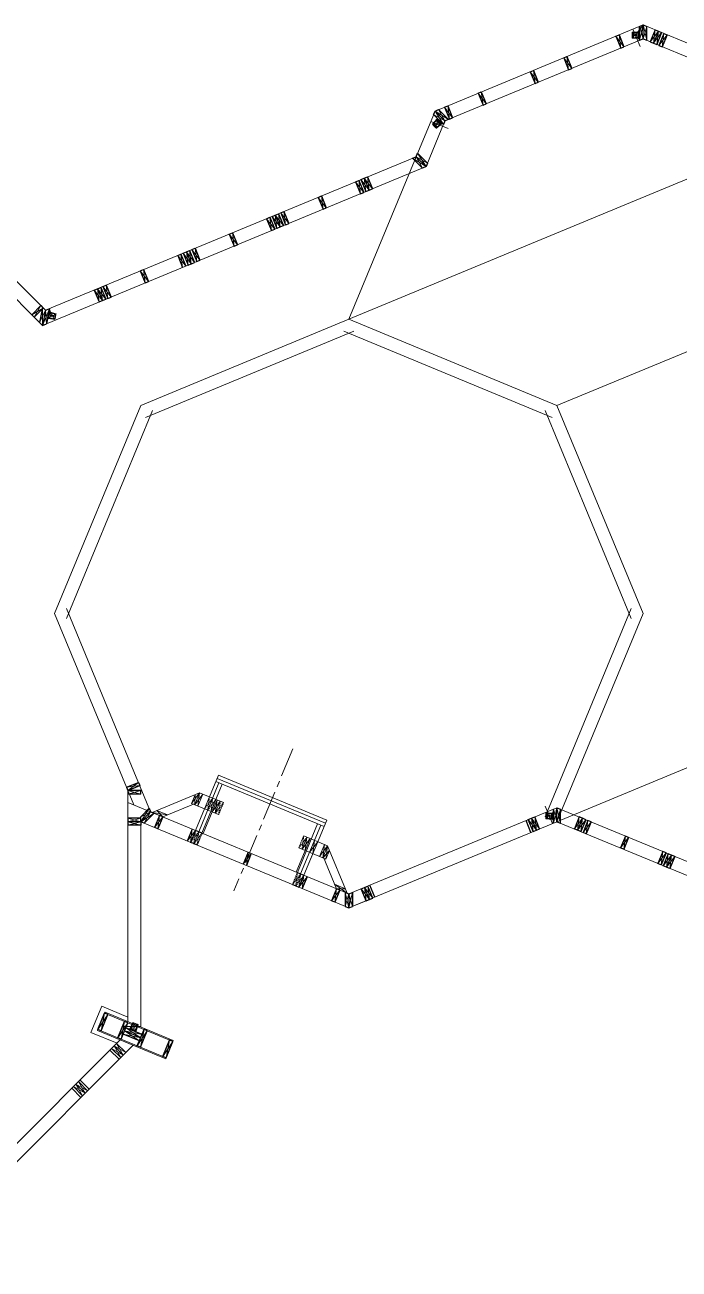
# Model space of a CAD drawing. Header units: inches. Extents: x 22832 to 50984, y 11340 to 27275.
# Drawn here: x 24952 to 25231, y 13310 to 13840 of the extents above; entities that cross this region are included whole.
import ezdxf

# ---------------------------------------------------------------- set-up
doc = ezdxf.new("R2010")
doc.units = ezdxf.units.IN
doc.header["$MEASUREMENT"] = 0
doc.linetypes.add('CENTER', pattern=[2, 1.25, -0.25, 0.25, -0.25])
doc.linetypes.add('HIDDEN', pattern=[0.375, 0.25, -0.125])
doc.layers.get('0').update_dxf_attribs({"color": 8, "lineweight": 9})
for name, color, linetype, lineweight in [('BEAM SEAT', 7, 'Continuous', 20), ('BOTTOM PLATES', 7, 'Continuous', 20), ('FOUNDATION', 7, 'Continuous', 30), ('WALL FRAMING', 7, 'Continuous', 30)]:
    doc.layers.add(name, color=color, linetype=linetype, lineweight=lineweight)
doc.layers.add('DIMENSIONS', color=3, linetype='Continuous')

msp = doc.modelspace()

# ---------------------------------------------------------------- linework, layer by layer
for p, q in [((25210.93655, 13836.88825), (25213.77957, 13837.06338)), ((25213.80054, 13836.74907), (25210.93655, 13836.74907)), ((25210.93655, 13834.72301), (25210.93655, 13836.60167)), ((25213.74166, 13834.54788), (25210.93655, 13834.54788)), ((25210.93655, 13834.38867), (25213.59003, 13834.22946)), ((25210.93725, 13836.89474), (25213.74026, 13836.89474)), ((25210.93725, 13836.50715), (25210.93725, 13836.89474)), ((25210.93725, 13834.92916), (25210.93725, 13836.33946)), ((25210.93725, 13834.38454), (25210.93725, 13834.77437)), ((25213.74026, 13834.38454), (25210.93725, 13834.38454)), ((25211.12147, 13834.85075), (25211.12147, 13836.46831)), ((25211.59115, 13834.85864), (25211.59115, 13836.46831)), ((25213.14779, 13834.85075), (25213.14779, 13836.46831)), ((25213.61746, 13834.85864), (25213.61746, 13836.46831)), ((25213.73319, 13836.68047), (25213.73319, 13836.74327)), ((25213.73319, 13834.65502), (25213.73319, 13834.54512)), ((25213.74026, 13836.67882), (25213.74026, 13836.49417)), ((25213.74026, 13836.51605), (25213.74026, 13834.93755)), ((25213.74026, 13834.94738), (25213.74026, 13834.66835)), ((25213.74193, 13836.8944), (25213.98146, 13836.8944)), ((25213.79728, 13836.74843), (25213.90632, 13836.74843)), ((25213.87839, 13836.64783), (25214.01696, 13836.64783)), ((25213.87925, 13834.65349), (25213.87925, 13836.64783)), ((25214.01824, 13834.69688), (25214.01824, 13836.64585)), ((25214.01904, 13834.69294), (25214.01904, 13834.47989)), ((25214.01904, 13834.47989), (25214.15524, 13834.47989)), ((25214.15723, 13834.48183), (25214.15723, 13836.73265)), ((25125.83168, 13797.71785), (25127.81371, 13799.69988)), ((25126.10575, 13797.44378), (25125.83168, 13797.71785)), ((25125.83577, 13797.71277), (25127.72226, 13799.84692)), ((25127.95934, 13799.6395), (25125.93419, 13797.61435)), ((25127.36683, 13796.18171), (25126.03841, 13797.51013)), ((25127.22156, 13796.32797), (25126.22432, 13797.32521)), ((25127.40727, 13796.4028), (25126.26348, 13797.54659)), ((25127.7338, 13796.74049), (25126.59559, 13797.8787)), ((25129.47418, 13798.04139), (25127.49067, 13796.05787)), ((25127.60325, 13795.94529), (25129.59212, 13797.70901)), ((25129.58869, 13797.9249), (25127.60666, 13795.94287)), ((25128.84009, 13797.83562), (25127.6963, 13798.97941)), ((25127.81513, 13799.70082), (25127.98451, 13799.8702)), ((25127.96023, 13799.54337), (25127.91582, 13799.58778)), ((25127.95749, 13799.63674), (25128.03459, 13799.71384)), ((25127.96639, 13799.5472), (25128.09696, 13799.41663)), ((25129.16662, 13798.17331), (25128.02841, 13799.31152)), ((25128.08148, 13799.43211), (25129.19765, 13798.31593)), ((25128.08598, 13799.62296), (25128.18396, 13799.72095)), ((25129.4968, 13798.21336), (25128.08658, 13799.62357)), ((25129.56439, 13798.34232), (25128.18626, 13799.72045)), ((25129.81474, 13798.28854), (25128.22317, 13799.88011)), ((25129.1907, 13798.32288), (25129.388, 13798.12558)), ((25129.39243, 13798.11116), (25129.47015, 13798.03345)), ((25129.56774, 13798.3401), (25129.71839, 13798.18945)), ((25129.71839, 13798.18945), (25129.8147, 13798.28576)), ((25127.60666, 13795.94287), (25127.33101, 13796.21852)), ((24962.33232, 13717.47008), (24961.89321, 13715.26251)), ((24962.42669, 13717.23204), (24962.04646, 13715.32052)), ((24962.57147, 13717.24749), (24962.1824, 13715.29147)), ((24962.46824, 13717.44502), (24962.33465, 13717.47159)), ((24962.34443, 13715.3936), (24962.65238, 13716.94177)), ((24962.42667, 13717.23607), (24962.46824, 13717.44502)), ((24962.7882, 13716.99521), (24962.47417, 13715.41646)), ((24962.65046, 13716.93213), (24962.7049, 13717.2058)), ((24962.71443, 13717.21749), (24962.73587, 13717.32528)), ((24962.72702, 13717.32423), (24965.47824, 13716.77698)), ((24962.76026, 13717.48415), (24965.50941, 13716.93731)), ((24963.2504, 13716.91132), (24962.93482, 13715.32483)), ((24965.5093, 13716.93313), (24962.93786, 13717.60695)), ((24965.50941, 13716.93731), (24965.43336, 13716.55498)), ((24962.26897, 13715.02284), (24962.03404, 13715.06957)), ((24962.18324, 13715.2913), (24962.04733, 13715.31834)), ((24962.24316, 13715.17681), (24962.13623, 13715.19808)), ((24965.02165, 13714.48157), (24962.19909, 13714.86445)), ((24962.23984, 13715.17682), (24965.04881, 13714.61808)), ((24965.0197, 13714.47535), (24962.27055, 13715.02219)), ((24962.31928, 13715.23096), (24962.30703, 13715.16937)), ((24962.31267, 13715.23396), (24962.3487, 13715.41506)), ((24964.77558, 13716.59989), (24964.46155, 13715.02115)), ((24965.23777, 13716.516), (24964.9222, 13714.92952)), ((24965.09531, 13714.85549), (24965.0197, 13714.47535)), ((24965.44407, 13716.60521), (24965.07756, 13714.76264)), ((24965.40316, 13716.40316), (24965.12803, 13715.01995)), ((25174.23235, 13504.13044), (25176.88584, 13504.28965)), ((25177.03746, 13503.97123), (25174.23235, 13503.97123)), ((25174.23235, 13503.7961), (25174.23235, 13501.91743)), ((25177.09634, 13501.77004), (25174.23235, 13501.77004)), ((25174.23235, 13501.63085), (25177.07537, 13501.45572)), ((25177.03606, 13504.13457), (25174.23305, 13504.13457)), ((25174.23305, 13504.13457), (25174.23305, 13503.74474)), ((25174.23305, 13503.58995), (25174.23305, 13502.17964)), ((25174.23305, 13502.01196), (25174.23305, 13501.62437)), ((25174.23305, 13501.62437), (25177.03606, 13501.62437)), ((25174.41728, 13503.66836), (25174.41728, 13502.05079)), ((25174.88695, 13503.66046), (25174.88695, 13502.05079)), ((25176.44359, 13503.66836), (25176.44359, 13502.05079)), ((25176.91327, 13503.66046), (25176.91327, 13502.05079)), ((25177.02899, 13503.86408), (25177.02899, 13503.97399)), ((25177.02899, 13501.83864), (25177.02899, 13501.77583)), ((25177.03606, 13503.57173), (25177.03606, 13503.85076)), ((25177.03606, 13502.00305), (25177.03606, 13503.58156)), ((25177.03606, 13501.84029), (25177.03606, 13502.02494)), ((25177.03773, 13501.6247), (25177.27727, 13501.6247)), ((25177.09309, 13501.77068), (25177.20212, 13501.77068)), ((25177.17419, 13501.87128), (25177.31277, 13501.87128)), ((25177.17505, 13503.86562), (25177.17505, 13501.87128)), ((25177.31404, 13503.82222), (25177.31404, 13501.87325)), ((25177.31484, 13503.82617), (25177.31484, 13504.03921)), ((25177.31484, 13504.03921), (25177.45105, 13504.03921)), ((25177.45304, 13504.03727), (25177.45304, 13501.78646)), ((24998.1774, 13414.93425), (24997.01486, 13412.54368)), ((24998.1774, 13414.93425), (24997.01486, 13412.54368)), ((24997.10065, 13412.34554), (24998.17331, 13414.93518)), ((24997.10065, 13412.34554), (24998.17331, 13414.93518)), ((24997.25102, 13412.28174), (24998.32449, 13414.87332)), ((24997.25102, 13412.28174), (24998.32449, 13414.87332)), ((24998.17331, 13414.93518), (24998.53347, 13414.786)), ((24998.17331, 13414.93518), (24998.53347, 13414.786)), ((24998.48629, 13414.8063), (25000.22195, 13414.08737)), ((24998.48629, 13414.8063), (25000.22195, 13414.08737)), ((24998.53354, 13414.58657), (25000.02797, 13413.96755)), ((24998.53354, 13414.58657), (25000.02797, 13413.96755)), ((24998.67647, 13414.72677), (24999.97943, 13414.18707)), ((24998.67647, 13414.72677), (24999.97943, 13414.18707)), ((24997.08206, 13412.05149), (24997.02994, 13411.92565)), ((24997.08206, 13412.05149), (24997.02994, 13411.92565)), ((24997.03097, 13411.92307), (24999.11045, 13411.06172)), ((24997.03097, 13411.92307), (24999.11045, 13411.06172)), ((24997.27889, 13411.96996), (24997.08206, 13412.05149)), ((24997.27889, 13411.96996), (24997.08206, 13412.05149)), ((24997.35325, 13412.24856), (24997.25171, 13412.29062)), ((24997.35325, 13412.24856), (24997.25171, 13412.29062)), ((24997.28284, 13411.96919), (24999.08345, 13411.22335)), ((24997.28284, 13411.96919), (24999.08345, 13411.22335)), ((24997.29593, 13412.11421), (24999.13847, 13411.351)), ((24997.29593, 13412.11421), (24999.13847, 13411.351)), ((24997.62064, 13412.13015), (24997.36286, 13412.23693)), ((24997.62064, 13412.13015), (24997.36286, 13412.23693)), ((24997.58565, 13412.27755), (24999.0728, 13411.66156)), ((24997.58565, 13412.27755), (24999.0728, 13411.66156)), ((24999.06991, 13411.52985), (24997.61156, 13412.13391)), ((24999.06991, 13411.52985), (24997.61156, 13412.13391)), ((24997.7581, 13412.7145), (24999.25253, 13412.09548)), ((24997.7581, 13412.7145), (24999.25253, 13412.09548)), ((24998.36109, 13414.14962), (24999.84823, 13413.53363)), ((24998.36109, 13414.14962), (24999.84823, 13413.53363)), ((24999.22029, 13411.46756), (24999.04969, 13411.53822)), ((24999.22029, 13411.46756), (24999.04969, 13411.53822)), ((24999.13879, 13411.3518), (24999.08576, 13411.22377)), ((24999.13879, 13411.3518), (24999.08576, 13411.22377)), ((24999.26277, 13411.38823), (24999.22105, 13411.2875)), ((24999.26277, 13411.38823), (24999.22105, 13411.2875)), ((24999.22451, 13411.47345), (24999.28254, 13411.44942)), ((24999.22451, 13411.47345), (24999.28254, 13411.44942)), ((24999.26212, 13411.38498), (25000.35812, 13414.03096)), ((24999.26212, 13411.38498), (25000.35812, 13414.03096)), ((24999.41882, 13411.38351), (24999.32716, 13411.16221)), ((24999.41882, 13411.38351), (24999.32716, 13411.16221)), ((25000.49243, 13413.97457), (24999.41977, 13411.38493)), ((25000.49243, 13413.97457), (24999.41977, 13411.38493)), ((25000.48671, 13413.9777), (24999.56053, 13411.28407)), ((25000.48671, 13413.9777), (24999.56053, 13411.28407)), ((25000.13435, 13414.12289), (25000.49243, 13413.97457)), ((25000.13435, 13414.12289), (25000.49243, 13413.97457))]:
    msp.add_line(p, q)
for centre in [(25212.3391, 13835.64642), (25127.70564, 13797.82642), (24963.88831, 13715.97317), (25175.63491, 13502.87269), (24998.80267, 13413.15714), (24998.80267, 13413.15714)]:
    msp.add_circle(centre, 0.42938)
for centre, radius, start, end in [((25210.94605, 13836.42435), 0.08503, 263.8611199, 96.1388801), ((25210.95079, 13834.85188), 0.08011, 260.0605185, 99.9394815), ((25211.35631, 13836.43881), 0.23485, 359.4979927, 180.5020073), ((25211.35631, 13834.89168), 0.23838, 189.8865312, 350.1134688), ((25212.36077, 13836.78871), 0.16042, 195.825352, 338.1641092), ((25212.36753, 13834.4941), 0.15198, 20.7209144, 159.2790856), ((25213.38263, 13836.43881), 0.23485, 359.4979927, 180.5020073), ((25213.38263, 13834.89168), 0.23838, 189.8865312, 350.1134688), ((25213.64223, 13834.59052), 0.36481, 261.7736503, 0.8043792), ((25213.75669, 13836.42492), 0.09234, 100.6766562, 259.3233438), ((25213.75669, 13834.8547), 0.09234, 100.6766562, 259.3233438), ((25213.81112, 13834.67936), 0.07342, 188.6253161, 338.0658338), ((25213.80799, 13836.68122), 0.06774, 83.8966452, 182.0291008), ((25213.61441, 13834.77867), 0.41361, 287.9574995, 348.0371623), ((25213.75293, 13834.67231), 0.12913, 265.3407127, 347.9577823), ((25213.80997, 13836.73397), 0.33081, 4.6665913, 95.2728902), ((25213.901, 13836.63051), 0.11803, 359.7845666, 87.4210714), ((25213.96191, 13836.70066), 0.19473, 353.1441424, 84.2359446), ((25126.17052, 13797.39146), 0.08503, 308.8611199, 141.1388801), ((25126.4504, 13797.69178), 0.23485, 44.4979927, 225.5020073), ((25126.91324, 13798.64946), 0.16042, 240.825352, 23.1641092), ((25127.28578, 13796.2829), 0.08011, 305.0605185, 144.9394815), ((25127.54438, 13796.5978), 0.23838, 234.8865312, 35.1134688), ((25127.88322, 13799.1246), 0.23485, 44.4979927, 225.5020073), ((25127.97668, 13799.63549), 0.33081, 49.6665913, 140.2728902), ((25128.01259, 13799.59679), 0.06774, 128.8966452, 227.0291008), ((25128.10767, 13799.71937), 0.19473, 38.1441424, 129.2359446), ((25128.11421, 13799.62671), 0.11803, 44.7845666, 132.4210714), ((25128.15754, 13799.37928), 0.09234, 145.6766562, 304.3233438), ((25128.54055, 13797.03171), 0.15198, 65.7209144, 204.2790856), ((25128.9772, 13798.03062), 0.23838, 234.8865312, 35.1134688), ((25129.26786, 13798.26897), 0.09234, 145.6766562, 304.3233438), ((25129.43033, 13798.18348), 0.07342, 233.6253161, 23.0658338), ((25129.39416, 13798.13735), 0.12913, 310.3407127, 32.9577823), ((25129.22101, 13798.1146), 0.41361, 332.9574995, 33.0371623), ((25129.37373, 13798.00123), 0.36481, 306.7736503, 45.8043792), ((24962.8068, 13717.07304), 0.41361, 96.7074995, 156.7871623), ((24962.81622, 13717.26301), 0.36481, 70.5236503, 169.5543792), ((24962.63325, 13717.20882), 0.07342, 357.3753161, 146.8158338), ((24962.69169, 13717.20438), 0.12913, 74.0907127, 156.7077823), ((24962.65243, 13717.02624), 0.09234, 269.4266562, 68.0733438), ((24963.01208, 13716.91699), 0.23838, 358.6365312, 158.8634688), ((24964.08524, 13717.10889), 0.15198, 189.4709144, 328.0290856), ((24964.99946, 13716.52167), 0.23838, 358.6365312, 158.8634688), ((24962.09102, 13715.25578), 0.19473, 161.8941424, 252.9859446), ((24962.23354, 13715.19347), 0.33081, 173.4165913, 264.0228902), ((24962.16444, 13715.3127), 0.11803, 168.5345666, 256.1710714), ((24962.24577, 13715.24482), 0.06774, 252.6466452, 350.7791008), ((24962.34609, 13715.48619), 0.09234, 269.4266562, 68.0733438), ((24962.71025, 13715.39959), 0.23485, 168.2479927, 349.2520073), ((24963.64421, 13714.85705), 0.16042, 4.575352, 146.9141092), ((24964.69763, 13715.00427), 0.23485, 168.2479927, 349.2520073), ((24965.10283, 13714.93841), 0.08503, 72.6111199, 264.8888801), ((24965.40496, 13716.4816), 0.08011, 68.8105185, 268.6894815), ((25174.24659, 13503.66723), 0.08011, 260.0605185, 99.9394815), ((25174.24185, 13502.09475), 0.08503, 263.8611199, 96.1388801), ((25174.65211, 13502.0803), 0.23485, 179.4979927, 0.5020073), ((25174.65211, 13503.62743), 0.23838, 9.8865312, 170.1134688), ((25175.65657, 13501.73039), 0.16042, 21.8358908, 164.174648), ((25175.66334, 13504.025), 0.15198, 200.7209144, 339.2790856), ((25176.67843, 13502.0803), 0.23485, 179.4979927, 0.5020073), ((25176.67843, 13503.62743), 0.23838, 9.8865312, 170.1134688), ((25176.93803, 13503.92859), 0.36481, 359.1956208, 98.2263497), ((25177.05249, 13503.66441), 0.09234, 100.6766562, 259.3233438), ((25177.05249, 13502.09419), 0.09234, 100.6766562, 259.3233438), ((25177.10692, 13503.83975), 0.07342, 21.9341662, 171.3746839), ((25177.1038, 13501.83789), 0.06774, 177.9708992, 276.1033548), ((25176.91021, 13503.74043), 0.41361, 11.9628377, 72.0425005), ((25177.04873, 13503.84679), 0.12913, 12.0422177, 94.6592873), ((25177.10577, 13501.78514), 0.33081, 264.7271098, 355.3334087), ((25177.19681, 13501.88859), 0.11803, 272.5789286, 0.2154334), ((25177.25771, 13501.81845), 0.19473, 275.7640554, 6.8558576), ((24998.48148, 13414.35394), 0.23838, 77.3865312, 237.6134688), ((24998.48148, 13414.35394), 0.23838, 77.3865312, 237.6134688), ((24998.5999, 13414.74383), 0.08011, 147.5605185, 347.4394815), ((24998.5999, 13414.74383), 0.08011, 147.5605185, 347.4394815), ((24997.32846, 13412.35728), 0.36481, 149.2736503, 248.3043792), ((24997.32846, 13412.35728), 0.36481, 149.2736503, 248.3043792), ((24997.51294, 13412.31098), 0.41361, 175.4574995, 235.5371623), ((24997.51294, 13412.31098), 0.41361, 175.4574995, 235.5371623), ((24997.36167, 13412.2237), 0.12913, 152.8407127, 235.4577823), ((24997.36167, 13412.2237), 0.12913, 152.8407127, 235.4577823), ((24997.34591, 13412.16725), 0.07342, 76.1253161, 225.5658338), ((24997.34591, 13412.16725), 0.07342, 76.1253161, 225.5658338), ((24997.52873, 13412.15044), 0.09234, 348.1766562, 146.8233438), ((24997.52873, 13412.15044), 0.09234, 348.1766562, 146.8233438), ((24997.70604, 13412.48187), 0.23838, 77.3865312, 237.6134688), ((24997.70604, 13412.48187), 0.23838, 77.3865312, 237.6134688), ((24997.72719, 13413.57184), 0.15198, 268.2209144, 46.7790856), ((24997.72719, 13413.57184), 0.15198, 268.2209144, 46.7790856), ((24998.97942, 13411.54954), 0.09234, 348.1766562, 146.8233438), ((24998.97942, 13411.54954), 0.09234, 348.1766562, 146.8233438), ((24999.13541, 13411.88981), 0.23485, 246.9979927, 68.0020073), ((24999.13541, 13411.88981), 0.23485, 246.9979927, 68.0020073), ((24999.15564, 13411.25442), 0.19473, 240.6441424, 331.7359446), ((24999.15564, 13411.25442), 0.19473, 240.6441424, 331.7359446), ((24999.11414, 13411.33753), 0.11803, 247.2845666, 334.9210714), ((24999.11414, 13411.33753), 0.11803, 247.2845666, 334.9210714), ((24999.24456, 13411.38205), 0.33081, 252.1665913, 342.7728902), ((24999.24456, 13411.38205), 0.33081, 252.1665913, 342.7728902), ((24999.19658, 13411.40406), 0.06774, 331.3966452, 69.5291008), ((24999.19658, 13411.40406), 0.06774, 331.3966452, 69.5291008), ((24999.84972, 13412.69998), 0.16042, 83.325352, 225.6641092), ((24999.84972, 13412.69998), 0.16042, 83.325352, 225.6641092), ((24999.91084, 13413.76188), 0.23485, 246.9979927, 68.0020073), ((24999.91084, 13413.76188), 0.23485, 246.9979927, 68.0020073), ((25000.05449, 13414.14645), 0.08503, 151.3611199, 343.6388801), ((25000.05449, 13414.14645), 0.08503, 151.3611199, 343.6388801)]:
    msp.add_arc(centre, radius, start, end)
at = {"layer": 'BEAM SEAT', "lineweight": 9}
msp.add_line((25090.24518, 13463.71452), (25097.63503, 13466.77887), dxfattribs=at)
at = {"layer": 'BOTTOM PLATES'}
for p, q in [((25215.67515, 13840.00483), (25126.98272, 13803.26722)), ((25304.36759, 13803.26722), (25215.67515, 13840.00483)), ((25215.67515, 13834.05168), (25131.19223, 13799.05771)), ((25304.36759, 13797.31407), (25215.67515, 13834.05168)), ((25126.98272, 13803.26722), (25118.9285, 13783.82263)), ((25131.19223, 13799.05771), (25123.13802, 13779.61311)), ((25118.9285, 13783.82263), (24960.98823, 13718.40162)), ((25118.9285, 13783.82263), (25090.24511, 13714.57479)), ((24960.98823, 13718.40162), (24902.93427, 13776.45558)), ((25123.13802, 13779.61311), (24959.69775, 13711.91393)), ((24959.69775, 13711.91393), (24900.6561, 13770.95558)), ((25001.55267, 13677.83718), (25090.24511, 13714.57479)), ((25090.24511, 13714.57479), (25178.93754, 13677.83718)), ((25267.62998, 13714.57479), (25178.93754, 13677.83718)), ((25003.65743, 13672.75584), (25092.34987, 13709.49345)), ((25088.14035, 13709.49345), (25176.83278, 13672.75584)), ((25001.55267, 13677.83718), (24964.81506, 13589.14475)), ((25006.63401, 13675.73242), (24969.8964, 13587.03999)), ((25173.85621, 13675.73242), (25210.59381, 13587.03999)), ((25178.93754, 13677.83718), (25215.67515, 13589.14475)), ((25210.59381, 13591.2495), (25173.85621, 13502.55707)), ((25215.67515, 13589.14475), (25178.93755, 13500.45231)), ((25024.9068, 13496.73191), (25034.66532, 13520.2908)), ((25026.29262, 13496.15788), (25034.90303, 13516.94516)), ((25027.65263, 13495.59447), (25036.26304, 13516.38175)), ((25033.51721, 13517.51919), (25079.71066, 13498.38392)), ((25034.09127, 13518.90499), (25080.28472, 13499.76973)), ((25034.66532, 13520.2908), (25080.85878, 13501.15554)), ((24996.05267, 13415.21783), (24996.05267, 13513.73048)), ((25006.41547, 13504.39122), (25026.6673, 13512.77977)), ((25026.6673, 13512.77977), (25023.17671, 13508.27246)), ((25024.70745, 13511.96798), (25023.17671, 13508.27246)), ((25026.6673, 13512.77977), (25024.56253, 13507.69844)), ((25028.05312, 13512.20574), (25024.56253, 13507.69844)), ((25024.70745, 13511.96798), (25024.56253, 13507.69844)), ((25026.6673, 13512.77977), (25025.94835, 13507.12441)), ((25028.05312, 13512.20574), (25025.94835, 13507.12441)), ((25026.6673, 13512.77977), (25036.84363, 13508.56458)), ((24996.05267, 13508.68365), (25090.24518, 13469.66768)), ((25008.37532, 13505.20302), (25012.94829, 13503.30882)), ((25008.37532, 13505.20302), (25010.98844, 13502.49703)), ((25010.98844, 13502.49703), (25024.77311, 13508.2068)), ((25023.17671, 13508.27246), (25024.56253, 13507.69844)), ((25024.56253, 13507.69844), (25034.73886, 13503.48325)), ((25028.14038, 13495.39251), (25034.07199, 13509.71264)), ((25031.96722, 13504.6313), (25035.45781, 13509.13861)), ((25034.07199, 13509.71264), (25033.35304, 13504.05727)), ((25033.35304, 13504.05727), (25035.45781, 13509.13861)), ((25090.24518, 13469.66768), (25178.93754, 13506.40547)), ((25178.93754, 13506.40547), (25234.37031, 13483.44446)), ((25001.55265, 13500.45228), (25090.24505, 13463.71447)), ((25001.55267, 13412.93965), (25001.55267, 13500.45231)), ((25006.41547, 13504.39122), (25010.98844, 13502.49703)), ((25012.94829, 13503.30882), (25006.41547, 13504.39122)), ((25068.35489, 13478.73504), (25076.96523, 13499.52235)), ((25071.10078, 13477.59774), (25080.85878, 13501.15554)), ((25090.24518, 13463.71452), (25178.93754, 13500.45231)), ((25178.93754, 13500.45231), (25234.37031, 13477.4913)), ((25069.71496, 13478.17176), (25078.3253, 13498.95906)), ((25071.02715, 13494.40525), (25081.20344, 13490.19007)), ((25067.86717, 13478.93707), (25073.79879, 13493.25719)), ((25068.92238, 13489.32391), (25079.09868, 13485.10873)), ((25070.3082, 13488.74988), (25072.41297, 13493.83122)), ((25070.3082, 13488.74988), (25073.79879, 13493.25719)), ((25071.10075, 13477.59767), (25077.03236, 13491.91779)), ((25072.41297, 13493.83122), (25071.69402, 13488.17586)), ((25073.54178, 13487.41056), (25075.64653, 13492.4919)), ((25077.03235, 13491.91788), (25073.54178, 13487.41056)), ((25074.9276, 13486.83654), (25075.64653, 13492.4919)), ((25079.81765, 13490.76417), (25077.7129, 13485.68283)), ((25081.20347, 13490.19015), (25077.7129, 13485.68283)), ((25081.20347, 13490.19015), (25079.09868, 13485.10873)), ((25079.81765, 13490.76417), (25079.09872, 13485.10881)), ((25081.20347, 13490.19015), (25080.48454, 13484.53479)), ((25089.59207, 13469.93835), (25081.20347, 13490.19015)), ((25082.01527, 13488.23031), (25079.09872, 13485.10881)), ((25080.48454, 13484.53479), (25079.09872, 13485.10881)), ((25085.0191, 13471.83253), (25079.30929, 13485.61718)), ((25082.01527, 13488.23031), (25080.48454, 13484.53479)), ((25088.78028, 13471.89819), (25084.2073, 13473.79237)), ((25084.2073, 13473.79237), (25089.59207, 13469.93835)), ((25088.78028, 13471.89819), (25085.0191, 13471.83253)), ((24980.37392, 13410.68531), (24984.96612, 13421.77186)), ((24996.05267, 13417.17966), (24984.96612, 13421.77186)), ((25015.24274, 13406.7955), (24986.18381, 13418.8321)), ((24996.05267, 13414.74428), (24986.18381, 13418.8321)), ((24991.46047, 13406.09311), (24980.37392, 13410.68531)), ((25012.37261, 13399.8664), (24983.31368, 13411.903)), ((24900.6561, 13315.28873), (24992.8477, 13407.48034)), ((24902.93427, 13309.78873), (24998.3477, 13405.20216))]:
    msp.add_line(p, q, dxfattribs=at)
at = {"layer": 'BOTTOM PLATES', "lineweight": 9}
for p, q in [((24969.8964, 13591.2495), (25005.76219, 13504.66182)), ((24964.81506, 13589.14475), (24998.57609, 13507.63842))]:
    msp.add_line(p, q, dxfattribs=at)
at = {"layer": 'BOTTOM PLATES', "color": 1, "linetype": 'CENTER', "ltscale": 10}
msp.add_line((25066.37255, 13531.51094), (25041.30681, 13470.9969), dxfattribs=at)
at = {"layer": 'BOTTOM PLATES', "linetype": 'HIDDEN', "ltscale": 2}
for p, q in [((25028.73365, 13505.9707), (25032.22423, 13510.47801)), ((25030.83841, 13511.05203), (25030.11947, 13505.39667)), ((25030.11947, 13505.39667), (25032.22423, 13510.47801)), ((25032.22423, 13510.47801), (25031.50528, 13504.82264)), ((25030.11947, 13505.39667), (25033.61005, 13509.90398)), ((25031.50528, 13504.82264), (25033.61005, 13509.90398)), ((25033.35304, 13504.05727), (25036.84363, 13508.56458)), ((25035.45781, 13509.13861), (25034.73886, 13503.48325)), ((25034.73886, 13503.48325), (25036.84363, 13508.56458)), ((25068.92238, 13489.32391), (25071.02715, 13494.40525)), ((25071.02715, 13494.40525), (25070.3082, 13488.74988)), ((25068.92238, 13489.32391), (25072.41297, 13493.83122))]:
    msp.add_line(p, q, dxfattribs=at)
at = {"layer": 'DIMENSIONS', "color": 6, "lineweight": 9}
for p, q in [((25090.24511, 13714.57479), (25304.36759, 13803.26722)), ((25178.93754, 13500.45231), (25393.06002, 13589.14475))]:
    msp.add_line(p, q, dxfattribs=at)
at = {"layer": 'FOUNDATION', "color": 6, "lineweight": 9}
for p, q in [((25212.3391, 13835.64642), (25215.67515, 13840.00483)), ((25211.28672, 13838.18709), (25214.34819, 13830.79605)), ((25125.16497, 13798.8788), (25132.55601, 13795.81733)), ((24963.88831, 13715.97317), (24962.60502, 13719.07132)), ((25176.9743, 13499.63911), (25173.91283, 13507.03014)), ((25001.55267, 13413.15714), (24993.55267, 13413.15714)), ((25001.55267, 13413.15714), (24993.55267, 13413.15714))]:
    msp.add_line(p, q, dxfattribs=at)
at = {"layer": 'FOUNDATION', "lineweight": 9}
msp.add_line((24960.98823, 13718.40162), (25118.9285, 13783.82263), dxfattribs=at)
at = {"layer": 'WALL FRAMING', "lineweight": 9}
for p, q in [((25214.17515, 13833.43036), (25215.67515, 13840.00483)), ((25215.67515, 13834.05168), (25214.17515, 13839.38351)), ((25215.67515, 13840.00483), (25217.17515, 13833.43036)), ((25217.17515, 13839.38351), (25215.67515, 13834.05168)), ((25203.98823, 13835.16395), (25207.47881, 13830.65664)), ((25205.37405, 13835.73798), (25206.09299, 13830.08262)), ((25222.14231, 13837.32605), (25218.65173, 13832.81874)), ((25220.75649, 13837.90008), (25220.03755, 13832.24471)), ((25223.52813, 13836.75203), (25220.03755, 13832.24471)), ((25222.14231, 13837.32605), (25221.42337, 13831.67069)), ((25225.83783, 13835.79532), (25222.34725, 13831.288)), ((25224.45201, 13836.36934), (25223.73307, 13830.71398)), ((25181.81512, 13825.97955), (25185.3057, 13821.47224)), ((25183.20094, 13826.55358), (25183.91988, 13820.89821)), ((25167.49499, 13820.04796), (25170.98557, 13815.54064)), ((25168.88081, 13820.62198), (25169.59975, 13814.96662)), ((25145.32188, 13810.86355), (25148.81246, 13806.35624)), ((25146.7077, 13811.43758), (25147.42664, 13805.78222)), ((25131.19223, 13799.05771), (25126.3614, 13801.76722)), ((25130.57091, 13797.55771), (25126.98272, 13803.26722)), ((25126.98272, 13803.26722), (25132.69223, 13799.67903)), ((25128.48272, 13803.88855), (25131.19223, 13799.05771)), ((25131.00175, 13804.93196), (25134.49233, 13800.42465)), ((25132.38757, 13805.50599), (25133.10651, 13799.85062)), ((25123.13802, 13779.61311), (25117.4285, 13783.20131)), ((25121.63802, 13778.99179), (25118.9285, 13783.82263)), ((25118.9285, 13783.82263), (25123.75934, 13781.11311)), ((25119.54982, 13785.32263), (25123.13802, 13779.61311)), ((25098.16278, 13775.22118), (25098.88171, 13769.56582)), ((25093.08144, 13773.11642), (25096.57202, 13768.60911)), ((25094.46726, 13773.69045), (25095.1862, 13768.03509)), ((25095.39114, 13774.07313), (25098.88171, 13769.56582)), ((25096.77696, 13774.64716), (25097.4959, 13768.99179)), ((25096.77696, 13774.64716), (25100.26753, 13770.13984)), ((25077.14452, 13766.51513), (25080.63509, 13762.00782)), ((25078.53034, 13767.08916), (25079.24927, 13761.4338)), ((25060.28371, 13759.53116), (25061.00265, 13753.8758)), ((25061.20759, 13759.91384), (25064.69817, 13755.40653)), ((25062.59341, 13760.48787), (25063.31235, 13754.83251)), ((25055.20238, 13757.4264), (25058.69296, 13752.91909)), ((25056.5882, 13758.00043), (25057.30714, 13752.34506)), ((25057.51208, 13758.38311), (25061.00265, 13753.8758)), ((25058.8979, 13758.95714), (25059.61683, 13753.30177)), ((25058.8979, 13758.95714), (25062.38847, 13754.44982)), ((25039.26546, 13750.82511), (25042.75603, 13746.3178)), ((25040.65127, 13751.39914), (25041.37021, 13745.74378)), ((25021.01883, 13743.26712), (25024.50941, 13738.7598)), ((25021.01883, 13743.26712), (25021.73777, 13737.61175)), ((25022.40465, 13743.84114), (25023.12359, 13738.18578)), ((25023.32853, 13744.22382), (25026.81911, 13739.71651)), ((25024.71435, 13744.79785), (25025.43329, 13739.14249)), ((25017.32332, 13741.73638), (25020.81389, 13737.22907)), ((25018.70914, 13742.31041), (25019.42808, 13736.65504)), ((25019.63301, 13742.69309), (25023.12359, 13738.18578)), ((25001.38639, 13735.13509), (25004.87697, 13730.62778)), ((25002.77221, 13735.70912), (25003.49115, 13730.05375)), ((24983.13977, 13727.57709), (24986.63035, 13723.06978)), ((24983.13977, 13727.57709), (24983.85871, 13721.92173)), ((24984.52559, 13728.15112), (24985.24453, 13722.49576)), ((24985.44947, 13728.5338), (24988.94005, 13724.02649)), ((24986.83529, 13729.10783), (24987.55423, 13723.45247)), ((24981.75395, 13727.00307), (24985.24453, 13722.49576)), ((24955.10243, 13716.50924), (24960.05218, 13719.33767)), ((24958.99152, 13720.39833), (24956.16309, 13715.44858)), ((24958.4221, 13713.18958), (24960.98823, 13718.40162)), ((24959.71128, 13718.99677), (24959.69775, 13711.91393)), ((24959.69775, 13711.91393), (24962.63596, 13718.99661)), ((24960.98823, 13718.40162), (24961.36446, 13712.60431)), ((24995.47865, 13515.1163), (25001.13401, 13515.83524)), ((25000.55998, 13517.22106), (24996.05267, 13513.73048)), ((24996.05267, 13513.73048), (25001.55267, 13512.23048)), ((24996.05267, 13512.23048), (25001.55267, 13513.73048)), ((25005.14087, 13506.16182), (25001.55266, 13500.45231)), ((25001.55267, 13502.57363), (25005.76219, 13504.66182)), ((25005.76219, 13504.66182), (25003.05267, 13499.83099)), ((25178.93754, 13506.40547), (25177.43754, 13499.83099)), ((25177.43754, 13505.78415), (25178.93754, 13500.45231)), ((25180.43754, 13499.83098), (25178.93754, 13506.40547)), ((25178.93754, 13500.45231), (25180.43754, 13505.78415)), ((24996.05267, 13501.95231), (25001.55267, 13500.45231)), ((24996.05267, 13500.45231), (25001.55267, 13501.95231)), ((25001.55267, 13500.45231), (24996.05267, 13498.95231)), ((25001.55267, 13498.95231), (24996.05267, 13500.45231)), ((25001.55266, 13500.45231), (25007.26219, 13504.0405)), ((25010.98844, 13502.49703), (25007.49786, 13497.98972)), ((25009.60262, 13503.07106), (25008.88368, 13497.41569)), ((25170.16072, 13496.81673), (25166.67015, 13501.32404)), ((25168.05597, 13501.89806), (25168.77491, 13496.2427)), ((25171.54654, 13497.39075), (25168.05597, 13501.89806)), ((25169.44178, 13502.47209), (25170.16072, 13496.81673)), ((25189.84299, 13501.88828), (25186.35241, 13497.38097)), ((25188.45717, 13502.46231), (25187.73823, 13496.80694)), ((25191.22881, 13501.31426), (25187.73823, 13496.80694)), ((25189.84299, 13501.88828), (25189.12405, 13496.23292)), ((25193.53851, 13500.35755), (25190.04793, 13495.85024)), ((25192.15269, 13500.93157), (25191.43375, 13495.27621)), ((25024.90676, 13496.73177), (25021.41619, 13492.22446)), ((25023.52094, 13497.3058), (25022.802, 13491.65044)), ((25208.08961, 13494.33028), (25207.37067, 13488.67492)), ((25209.47543, 13493.75626), (25205.98485, 13489.24895)), ((25048.69669, 13486.87779), (25045.20611, 13482.37048)), ((25047.31087, 13487.45182), (25046.59193, 13481.79645)), ((25225.41235, 13487.15497), (25221.92178, 13482.64766)), ((25224.02653, 13487.729), (25223.30759, 13482.07363)), ((25227.72205, 13486.19826), (25224.23147, 13481.69095)), ((25226.33623, 13486.77229), (25225.61729, 13481.11692)), ((25229.10787, 13485.62424), (25225.61729, 13481.11692)), ((25227.72205, 13486.19826), (25227.00311, 13480.5429)), ((25072.48653, 13477.02359), (25068.99595, 13472.51628)), ((25071.10071, 13477.59762), (25070.38177, 13471.94225)), ((25098.30306, 13473.00547), (25099.022, 13467.3501)), ((25086.40498, 13471.25835), (25082.9144, 13466.75104)), ((25085.01916, 13471.83238), (25084.30022, 13466.17702)), ((25088.74511, 13470.28918), (25090.24511, 13463.7147)), ((25090.24511, 13469.66786), (25088.74511, 13464.33602)), ((25090.24511, 13463.7147), (25091.74511, 13470.28918)), ((25091.74511, 13464.33602), (25090.24511, 13469.66786)), ((25099.022, 13467.3501), (25095.53142, 13471.85742)), ((25100.40782, 13467.92413), (25096.91724, 13472.43144)), ((25096.91724, 13472.43144), (25097.63618, 13466.77608)), ((24987.56963, 13418.25807), (24983.31368, 13411.903)), ((24984.6995, 13411.32898), (24986.18381, 13418.8321)), ((24986.18381, 13418.8321), (24986.35123, 13419.2363)), ((25015.41016, 13407.19969), (24986.35123, 13419.2363)), ((24996.04417, 13414.7478), (24991.78823, 13408.39273)), ((24993.17405, 13407.8187), (24994.65835, 13415.32183)), ((24983.31368, 13411.903), (24983.14626, 13411.4988)), ((25012.20519, 13399.4622), (24983.14626, 13411.4988)), ((24994.03509, 13409.89743), (25001.55267, 13408.40714)), ((25000.97865, 13407.02132), (24994.60911, 13411.28325)), ((24994.60911, 13411.28325), (25002.1267, 13409.79295)), ((25001.55267, 13408.40714), (24995.18314, 13412.66907)), ((25004.37355, 13411.29766), (25000.11761, 13404.94259)), ((25001.50343, 13404.36856), (25002.98774, 13411.87168)), ((24995.18871, 13402.04317), (24990.23896, 13404.8716)), ((24990.23896, 13404.8716), (24993.06739, 13399.92185)), ((24991.29962, 13405.93226), (24994.12805, 13400.98251)), ((25015.24274, 13406.7955), (25010.98679, 13400.44042)), ((25012.37261, 13399.8664), (25013.85692, 13407.36952)), ((25015.24274, 13406.7955), (25015.41016, 13407.19969)), ((24994.12805, 13400.98251), (24989.1783, 13403.81094)), ((25012.37261, 13399.8664), (25012.20519, 13399.4622)), ((24978.92526, 13385.77972), (24973.97551, 13388.60815)), ((24973.97551, 13388.60815), (24976.80394, 13383.6584)), ((24975.03617, 13389.66881), (24977.8646, 13384.71906)), ((24977.8646, 13384.71906), (24972.91485, 13387.54749))]:
    msp.add_line(p, q, dxfattribs=at)
at = {"layer": 'WALL FRAMING'}
for p, q in [((25214.17515, 13839.38351), (25215.67515, 13840.00483)), ((25214.17515, 13833.43036), (25214.17515, 13839.38351)), ((25215.67515, 13834.05168), (25215.67515, 13840.00483)), ((25215.67515, 13840.00483), (25217.17515, 13839.38351)), ((25217.17515, 13833.43036), (25217.17515, 13839.38351)), ((25203.98823, 13835.16395), (25205.37405, 13835.73798)), ((25203.98823, 13835.16395), (25206.09299, 13830.08262)), ((25205.37405, 13835.73798), (25207.47881, 13830.65664)), ((25214.17515, 13833.43036), (25215.67515, 13834.05168)), ((25215.67515, 13834.05168), (25217.17515, 13833.43036)), ((25220.75649, 13837.90008), (25218.65173, 13832.81874)), ((25222.14231, 13837.32605), (25220.03755, 13832.24471)), ((25222.14231, 13837.32605), (25220.03755, 13832.24471)), ((25222.14231, 13837.32605), (25220.03755, 13832.24471)), ((25220.75649, 13837.90008), (25222.14231, 13837.32605)), ((25223.52813, 13836.75203), (25221.42337, 13831.67069)), ((25222.14231, 13837.32605), (25223.52813, 13836.75203)), ((25224.45201, 13836.36934), (25222.34725, 13831.288)), ((25224.45201, 13836.36934), (25222.34725, 13831.288)), ((25225.83783, 13835.79532), (25223.73307, 13830.71398)), ((25224.45201, 13836.36934), (25225.83783, 13835.79532)), ((25206.09299, 13830.08262), (25207.47881, 13830.65664)), ((25218.6994, 13832.79899), (25220.03755, 13832.24471)), ((25220.08522, 13832.22497), (25221.42337, 13831.67069)), ((25222.39492, 13831.26826), (25223.73307, 13830.71398)), ((25181.81512, 13825.97955), (25183.20094, 13826.55358)), ((25181.81512, 13825.97955), (25183.91988, 13820.89821)), ((25183.20094, 13826.55358), (25185.3057, 13821.47224)), ((25167.49499, 13820.04796), (25168.88081, 13820.62198)), ((25167.49499, 13820.04796), (25169.59975, 13814.96662)), ((25168.88081, 13820.62198), (25170.98557, 13815.54064)), ((25183.91988, 13820.89821), (25185.3057, 13821.47224)), ((25169.59975, 13814.96662), (25170.98557, 13815.54064)), ((25145.32188, 13810.86355), (25146.7077, 13811.43758)), ((25145.32188, 13810.86355), (25147.42664, 13805.78222)), ((25146.7077, 13811.43758), (25148.81246, 13806.35624)), ((25126.3614, 13801.76722), (25126.98272, 13803.26722)), ((25130.57091, 13797.55771), (25126.3614, 13801.76722)), ((25126.98272, 13803.26722), (25128.48272, 13803.88855)), ((25131.19223, 13799.05771), (25126.98272, 13803.26722)), ((25132.69223, 13799.67903), (25128.48272, 13803.88855)), ((25131.00175, 13804.93196), (25132.38757, 13805.50599)), ((25131.00175, 13804.93196), (25133.10651, 13799.85062)), ((25132.38757, 13805.50599), (25134.49233, 13800.42465)), ((25147.42664, 13805.78222), (25148.81246, 13806.35624)), ((25131.19223, 13799.05771), (25130.57091, 13797.55771)), ((25132.69223, 13799.67903), (25131.19223, 13799.05771)), ((25133.10651, 13799.85062), (25134.49233, 13800.42465)), ((25117.4285, 13783.20131), (25118.9285, 13783.82263)), ((25121.63802, 13778.99179), (25117.4285, 13783.20131)), ((25118.9285, 13783.82263), (25119.54982, 13785.32263)), ((25123.13802, 13779.61311), (25118.9285, 13783.82263)), ((25123.75934, 13781.11311), (25119.54982, 13785.32263)), ((25123.75934, 13781.11311), (25123.13802, 13779.61311)), ((25096.77696, 13774.64716), (25098.16278, 13775.22118)), ((25098.16278, 13775.22118), (25100.26753, 13770.13984)), ((25123.13802, 13779.61311), (25121.63802, 13778.99179)), ((25093.08144, 13773.11642), (25094.46726, 13773.69045)), ((25093.08144, 13773.11642), (25095.1862, 13768.03509)), ((25094.46726, 13773.69045), (25096.57202, 13768.60911)), ((25094.46726, 13773.69045), (25096.57202, 13768.60911)), ((25095.39114, 13774.07313), (25096.77696, 13774.64716)), ((25095.39114, 13774.07313), (25097.4959, 13768.99179)), ((25096.77696, 13774.64716), (25098.88171, 13769.56582)), ((25096.77696, 13774.64716), (25098.88171, 13769.56582)), ((25098.92938, 13769.58556), (25100.26753, 13770.13984)), ((25077.14452, 13766.51513), (25078.53034, 13767.08916)), ((25077.14452, 13766.51513), (25079.24927, 13761.4338)), ((25078.53034, 13767.08916), (25080.63509, 13762.00782)), ((25095.23387, 13768.05483), (25096.57202, 13768.60911)), ((25097.54356, 13769.01154), (25098.88171, 13769.56582)), ((25058.8979, 13758.95714), (25060.28371, 13759.53116)), ((25060.28371, 13759.53116), (25062.38847, 13754.44982)), ((25061.20759, 13759.91384), (25062.59341, 13760.48787)), ((25061.20759, 13759.91384), (25063.31235, 13754.83251)), ((25061.20759, 13759.91384), (25063.31235, 13754.83251)), ((25062.59341, 13760.48787), (25064.69817, 13755.40653)), ((25079.29694, 13761.45354), (25080.63509, 13762.00782)), ((25055.20238, 13757.4264), (25056.5882, 13758.00043)), ((25055.20238, 13757.4264), (25057.30714, 13752.34506)), ((25056.5882, 13758.00043), (25058.69296, 13752.91909)), ((25056.5882, 13758.00043), (25058.69296, 13752.91909)), ((25057.51208, 13758.38311), (25058.8979, 13758.95714)), ((25057.51208, 13758.38311), (25059.61683, 13753.30177)), ((25058.8979, 13758.95714), (25061.00265, 13753.8758)), ((25058.8979, 13758.95714), (25061.00265, 13753.8758)), ((25058.8979, 13758.95714), (25061.00265, 13753.8758)), ((25059.6645, 13753.32152), (25061.00265, 13753.8758)), ((25061.05032, 13753.89554), (25062.38847, 13754.44982)), ((25063.36002, 13754.85225), (25064.69817, 13755.40653)), ((25039.26546, 13750.82511), (25040.65127, 13751.39914)), ((25039.26546, 13750.82511), (25041.37021, 13745.74378)), ((25040.65127, 13751.39914), (25042.75603, 13746.3178)), ((25057.3548, 13752.36481), (25058.69296, 13752.91909)), ((25019.63301, 13742.69309), (25021.01883, 13743.26712)), ((25021.01883, 13743.26712), (25022.40465, 13743.84114)), ((25021.01883, 13743.26712), (25023.12359, 13738.18578)), ((25021.01883, 13743.26712), (25023.12359, 13738.18578)), ((25021.01883, 13743.26712), (25023.12359, 13738.18578)), ((25022.40465, 13743.84114), (25024.50941, 13738.7598)), ((25023.32853, 13744.22382), (25024.71435, 13744.79785)), ((25023.32853, 13744.22382), (25025.43329, 13739.14249)), ((25023.32853, 13744.22382), (25025.43329, 13739.14249)), ((25024.71435, 13744.79785), (25026.81911, 13739.71651)), ((25041.41788, 13745.76352), (25042.75603, 13746.3178)), ((25017.32332, 13741.73638), (25018.70914, 13742.31041)), ((25017.32332, 13741.73638), (25019.42808, 13736.65504)), ((25018.70914, 13742.31041), (25020.81389, 13737.22907)), ((25019.63301, 13742.69309), (25021.73777, 13737.61175)), ((25021.78544, 13737.6315), (25023.12359, 13738.18578)), ((25023.17126, 13738.20552), (25024.50941, 13738.7598)), ((25025.48096, 13739.16223), (25026.81911, 13739.71651)), ((25001.38639, 13735.13509), (25002.77221, 13735.70912)), ((25001.38639, 13735.13509), (25003.49115, 13730.05375)), ((25002.77221, 13735.70912), (25004.87697, 13730.62778)), ((24981.75395, 13727.00307), (24983.13977, 13727.57709)), ((24983.13977, 13727.57709), (24984.52559, 13728.15112)), ((24983.13977, 13727.57709), (24985.24453, 13722.49576)), ((24983.13977, 13727.57709), (24985.24453, 13722.49576)), ((24983.13977, 13727.57709), (24985.24453, 13722.49576)), ((24984.52559, 13728.15112), (24986.63035, 13723.06978)), ((24985.44947, 13728.5338), (24986.83529, 13729.10783)), ((24985.44947, 13728.5338), (24987.55423, 13723.45247)), ((24985.44947, 13728.5338), (24987.55423, 13723.45247)), ((24986.83529, 13729.10783), (24988.94005, 13724.02649)), ((25003.53882, 13730.0735), (25004.87697, 13730.62778)), ((24981.75395, 13727.00307), (24983.85871, 13721.92173)), ((24983.90638, 13721.94148), (24985.24453, 13722.49576)), ((24985.2922, 13722.5155), (24986.63035, 13723.06978)), ((24987.6019, 13723.47221), (24988.94005, 13724.02649)), ((24955.10243, 13716.50924), (24958.99152, 13720.39833)), ((24956.16309, 13715.44858), (24960.05218, 13719.33767)), ((24959.54394, 13718.82942), (24958.4221, 13713.18958)), ((24958.99152, 13720.39833), (24960.05218, 13719.33767)), ((24960.98823, 13718.40162), (24959.69775, 13711.91393)), ((24959.71258, 13719.67727), (24960.98823, 13718.40162)), ((24960.98823, 13718.40162), (24962.60502, 13719.07132)), ((24962.65494, 13719.092), (24961.36446, 13712.60431)), ((24955.10243, 13716.50924), (24956.16309, 13715.44858)), ((24958.4221, 13713.18958), (24959.69775, 13711.91393)), ((24959.69775, 13711.91393), (24961.36446, 13712.60431)), ((24995.47865, 13515.1163), (25000.55998, 13517.22106)), ((24996.05267, 13513.73048), (25001.13401, 13515.83524)), ((25000.55998, 13517.22106), (25001.13401, 13515.83524)), ((24995.47865, 13515.1163), (24996.05267, 13513.73048)), ((25001.55267, 13513.73048), (24996.05267, 13513.73048)), ((24996.05267, 13513.73048), (24996.05267, 13512.23048)), ((25001.55267, 13512.23048), (24996.05267, 13512.23048)), ((25001.55267, 13512.23048), (25001.55267, 13513.73048)), ((25001.55267, 13502.57363), (25005.14087, 13506.16182)), ((25001.55267, 13500.45231), (25005.76219, 13504.66182)), ((25005.14087, 13506.16182), (25005.76219, 13504.66182)), ((25005.76219, 13504.66182), (25007.26219, 13504.0405)), ((25177.43754, 13499.83099), (25177.43754, 13505.78415)), ((25178.93754, 13500.45231), (25178.93754, 13506.40547)), ((25178.93754, 13506.40547), (25180.43754, 13505.78414)), ((25180.43754, 13499.83098), (25180.43754, 13505.78415)), ((25001.55267, 13501.95231), (24996.05267, 13501.95231)), ((24996.05267, 13501.95231), (24996.05267, 13500.45231)), ((25001.55267, 13500.45231), (24996.05267, 13500.45231)), ((24996.05267, 13500.45231), (24996.05267, 13498.95231)), ((25001.55267, 13500.45231), (25001.55267, 13502.57363)), ((25003.05267, 13499.83099), (25001.55267, 13500.45231)), ((25001.55267, 13500.45231), (25001.55267, 13498.95231)), ((25003.05267, 13499.83099), (25007.26219, 13504.0405)), ((25009.60262, 13503.07106), (25007.49786, 13497.98972)), ((25010.98844, 13502.49703), (25008.88368, 13497.41569)), ((25010.98844, 13502.49703), (25009.60262, 13503.07106)), ((25167.85103, 13495.86002), (25165.74627, 13500.94136)), ((25166.67015, 13501.32404), (25168.05597, 13501.89806)), ((25168.77491, 13496.2427), (25166.67015, 13501.32404)), ((25168.05597, 13501.89806), (25169.44178, 13502.47209)), ((25170.16072, 13496.81673), (25168.05597, 13501.89806)), ((25170.16072, 13496.81673), (25168.05597, 13501.89806)), ((25171.54654, 13497.39075), (25169.44178, 13502.47209)), ((25178.93754, 13500.45231), (25180.43754, 13499.83098)), ((25188.45717, 13502.46231), (25186.35241, 13497.38097)), ((25189.84299, 13501.88828), (25187.73823, 13496.80694)), ((25189.84299, 13501.88828), (25187.73823, 13496.80694)), ((25189.84299, 13501.88828), (25187.73823, 13496.80694)), ((25189.84299, 13501.88828), (25188.45717, 13502.46231)), ((25191.22881, 13501.31426), (25189.12405, 13496.23292)), ((25191.22881, 13501.31426), (25189.84299, 13501.88828)), ((25192.15269, 13500.93157), (25190.04793, 13495.85024)), ((25192.15269, 13500.93157), (25190.04793, 13495.85024)), ((25193.53851, 13500.35755), (25191.43375, 13495.27621)), ((25193.53851, 13500.35755), (25192.15269, 13500.93157)), ((25001.55267, 13498.95231), (24996.05267, 13498.95231)), ((25008.88368, 13497.41569), (25007.54553, 13497.96997)), ((25023.52094, 13497.3058), (25021.41619, 13492.22446)), ((25024.90676, 13496.73177), (25022.802, 13491.65044)), ((25024.9068, 13496.73191), (25022.80204, 13491.65057)), ((25026.29262, 13496.15788), (25024.9068, 13496.73191)), ((25027.67839, 13495.5838), (25026.29257, 13496.15782)), ((25168.77491, 13496.2427), (25170.16072, 13496.81673)), ((25170.16072, 13496.81673), (25171.54654, 13497.39075)), ((25187.69056, 13496.82669), (25186.35241, 13497.38097)), ((25189.07638, 13496.25266), (25187.73823, 13496.80694)), ((25191.38608, 13495.29596), (25190.04793, 13495.85024)), ((25208.08961, 13494.33028), (25205.98485, 13489.24895)), ((25209.47543, 13493.75626), (25208.08961, 13494.33028)), ((25024.14019, 13491.09629), (25022.80204, 13491.65057)), ((25025.52597, 13490.52221), (25024.18782, 13491.07649)), ((25207.323, 13488.69467), (25205.98485, 13489.24895)), ((25209.47543, 13493.75626), (25207.37067, 13488.67492)), ((25047.3109, 13487.45184), (25045.20614, 13482.3705)), ((25048.69669, 13486.87779), (25046.59193, 13481.79645)), ((25224.02653, 13487.729), (25221.92178, 13482.64766)), ((25225.41235, 13487.15497), (25223.30759, 13482.07363)), ((25225.41235, 13487.15497), (25223.30759, 13482.07363)), ((25225.41235, 13487.15497), (25224.02653, 13487.729)), ((25226.33623, 13486.77229), (25224.23147, 13481.69095)), ((25227.72205, 13486.19826), (25225.61729, 13481.11692)), ((25227.72205, 13486.19826), (25225.61729, 13481.11692)), ((25227.72205, 13486.19826), (25225.61729, 13481.11692)), ((25227.72205, 13486.19826), (25226.33623, 13486.77229)), ((25229.10787, 13485.62424), (25227.00311, 13480.5429)), ((25229.10787, 13485.62424), (25227.72205, 13486.19826)), ((25068.32913, 13478.74571), (25069.71495, 13478.17169)), ((25069.71496, 13478.17176), (25071.10078, 13477.59774)), ((25223.25993, 13482.09338), (25221.92178, 13482.64766)), ((25225.56962, 13481.13667), (25224.23147, 13481.69095)), ((25226.95544, 13480.56264), (25225.61729, 13481.11692)), ((25066.27204, 13473.64463), (25067.61019, 13473.09035)), ((25067.65787, 13473.07068), (25068.99602, 13472.5164)), ((25071.10071, 13477.59762), (25068.99595, 13472.51628)), ((25071.10078, 13477.59774), (25068.99602, 13472.5164)), ((25072.48653, 13477.02359), (25070.38177, 13471.94225)), ((25096.91724, 13472.43144), (25098.30306, 13473.00547)), ((25100.40782, 13467.92413), (25098.30306, 13473.00547)), ((25101.3317, 13468.30681), (25099.22694, 13473.38815)), ((25085.01916, 13471.83238), (25082.9144, 13466.75104)), ((25086.40498, 13471.25835), (25084.30022, 13466.17702)), ((25086.40498, 13471.25835), (25085.01916, 13471.83238)), ((25088.74511, 13470.28918), (25088.74511, 13464.33602)), ((25088.74511, 13470.28918), (25090.24511, 13469.66786)), ((25090.24511, 13469.66786), (25091.74511, 13470.28918)), ((25090.24511, 13469.66786), (25090.24511, 13463.7147)), ((25091.74511, 13470.28918), (25091.74511, 13464.33602)), ((25095.53142, 13471.85742), (25096.91724, 13472.43144)), ((25097.63618, 13466.77608), (25095.53142, 13471.85742)), ((25099.022, 13467.3501), (25096.91724, 13472.43144)), ((25099.022, 13467.3501), (25096.91724, 13472.43144)), ((25099.022, 13467.3501), (25100.40782, 13467.92413)), ((25084.25255, 13466.19676), (25082.9144, 13466.75104)), ((25088.74511, 13464.33602), (25090.24511, 13463.7147)), ((25090.24511, 13463.7147), (25091.74511, 13464.33602)), ((25097.63618, 13466.77608), (25099.022, 13467.3501)), ((24983.31368, 13411.903), (24986.18381, 13418.8321)), ((24984.6995, 13411.32898), (24987.56963, 13418.25807)), ((24987.56963, 13418.25807), (24986.18381, 13418.8321)), ((24991.78823, 13408.39273), (24994.65835, 13415.32183)), ((24993.17405, 13407.8187), (24996.04417, 13414.7478)), ((24996.05267, 13414.74428), (24994.66685, 13415.31831)), ((24984.6995, 13411.32898), (24983.31368, 13411.903)), ((25000.97865, 13407.02132), (24994.03509, 13409.89743)), ((25001.55267, 13408.40714), (24994.60911, 13411.28325)), ((25002.1267, 13409.79295), (24995.18314, 13412.66907)), ((25000.11761, 13404.94259), (25002.98774, 13411.87168)), ((25001.50343, 13404.36856), (25004.37355, 13411.29766)), ((25004.37355, 13411.29766), (25002.98774, 13411.87168)), ((24990.23896, 13404.8716), (24989.1783, 13403.81094)), ((24991.29962, 13405.93226), (24990.23896, 13404.8716)), ((24994.12805, 13400.98251), (24990.23896, 13404.8716)), ((24995.18871, 13402.04317), (24991.29962, 13405.93226)), ((24993.17405, 13407.8187), (24991.78823, 13408.39273)), ((25001.50343, 13404.36856), (25000.11761, 13404.94259)), ((25010.98679, 13400.44042), (25013.85692, 13407.36952)), ((25012.37261, 13399.8664), (25015.24274, 13406.7955)), ((25015.24274, 13406.7955), (25013.85692, 13407.36952)), ((24992.36028, 13399.21475), (24988.4712, 13403.10383)), ((24993.06739, 13399.92185), (24989.1783, 13403.81094)), ((24994.12805, 13400.98251), (24993.06739, 13399.92185)), ((24995.18871, 13402.04317), (24994.12805, 13400.98251)), ((25012.37261, 13399.8664), (25010.98679, 13400.44042)), ((24973.97551, 13388.60815), (24972.91485, 13387.54749)), ((24975.03617, 13389.66881), (24973.97551, 13388.60815)), ((24977.8646, 13384.71906), (24973.97551, 13388.60815)), ((24978.92526, 13385.77972), (24975.03617, 13389.66881)), ((24979.63236, 13386.48683), (24975.74327, 13390.37591)), ((24976.09683, 13382.95129), (24972.20774, 13386.84038)), ((24976.80394, 13383.6584), (24972.91485, 13387.54749)), ((24977.8646, 13384.71906), (24976.80394, 13383.6584)), ((24978.92526, 13385.77972), (24977.8646, 13384.71906))]:
    msp.add_line(p, q, dxfattribs=at)
at = {"layer": 'WALL FRAMING', "linetype": 'HIDDEN', "lineweight": 9, "ltscale": 2}
for p, q in [((25026.29262, 13496.15788), (25022.80204, 13491.65057)), ((25027.67839, 13495.5838), (25024.18782, 13491.07649)), ((25024.9068, 13496.73191), (25024.18786, 13491.07654)), ((25026.29257, 13496.15782), (25025.57363, 13490.50246)), ((25069.71495, 13478.17169), (25066.22437, 13473.66438)), ((25068.32913, 13478.74571), (25067.61019, 13473.09035)), ((25069.71496, 13478.17176), (25068.99602, 13472.5164)), ((25071.10078, 13477.59774), (25067.6102, 13473.09042))]:
    msp.add_line(p, q, dxfattribs=at)
at = {"layer": 'WALL FRAMING', "linetype": 'HIDDEN', "ltscale": 2}
for p, q in [((25026.29262, 13496.15788), (25024.18786, 13491.07654)), ((25027.67839, 13495.5838), (25025.57363, 13490.50246)), ((25068.32913, 13478.74571), (25066.22437, 13473.66438)), ((25069.71496, 13478.17176), (25067.6102, 13473.09042))]:
    msp.add_line(p, q, dxfattribs=at)

doc.saveas('drawing.dxf')
